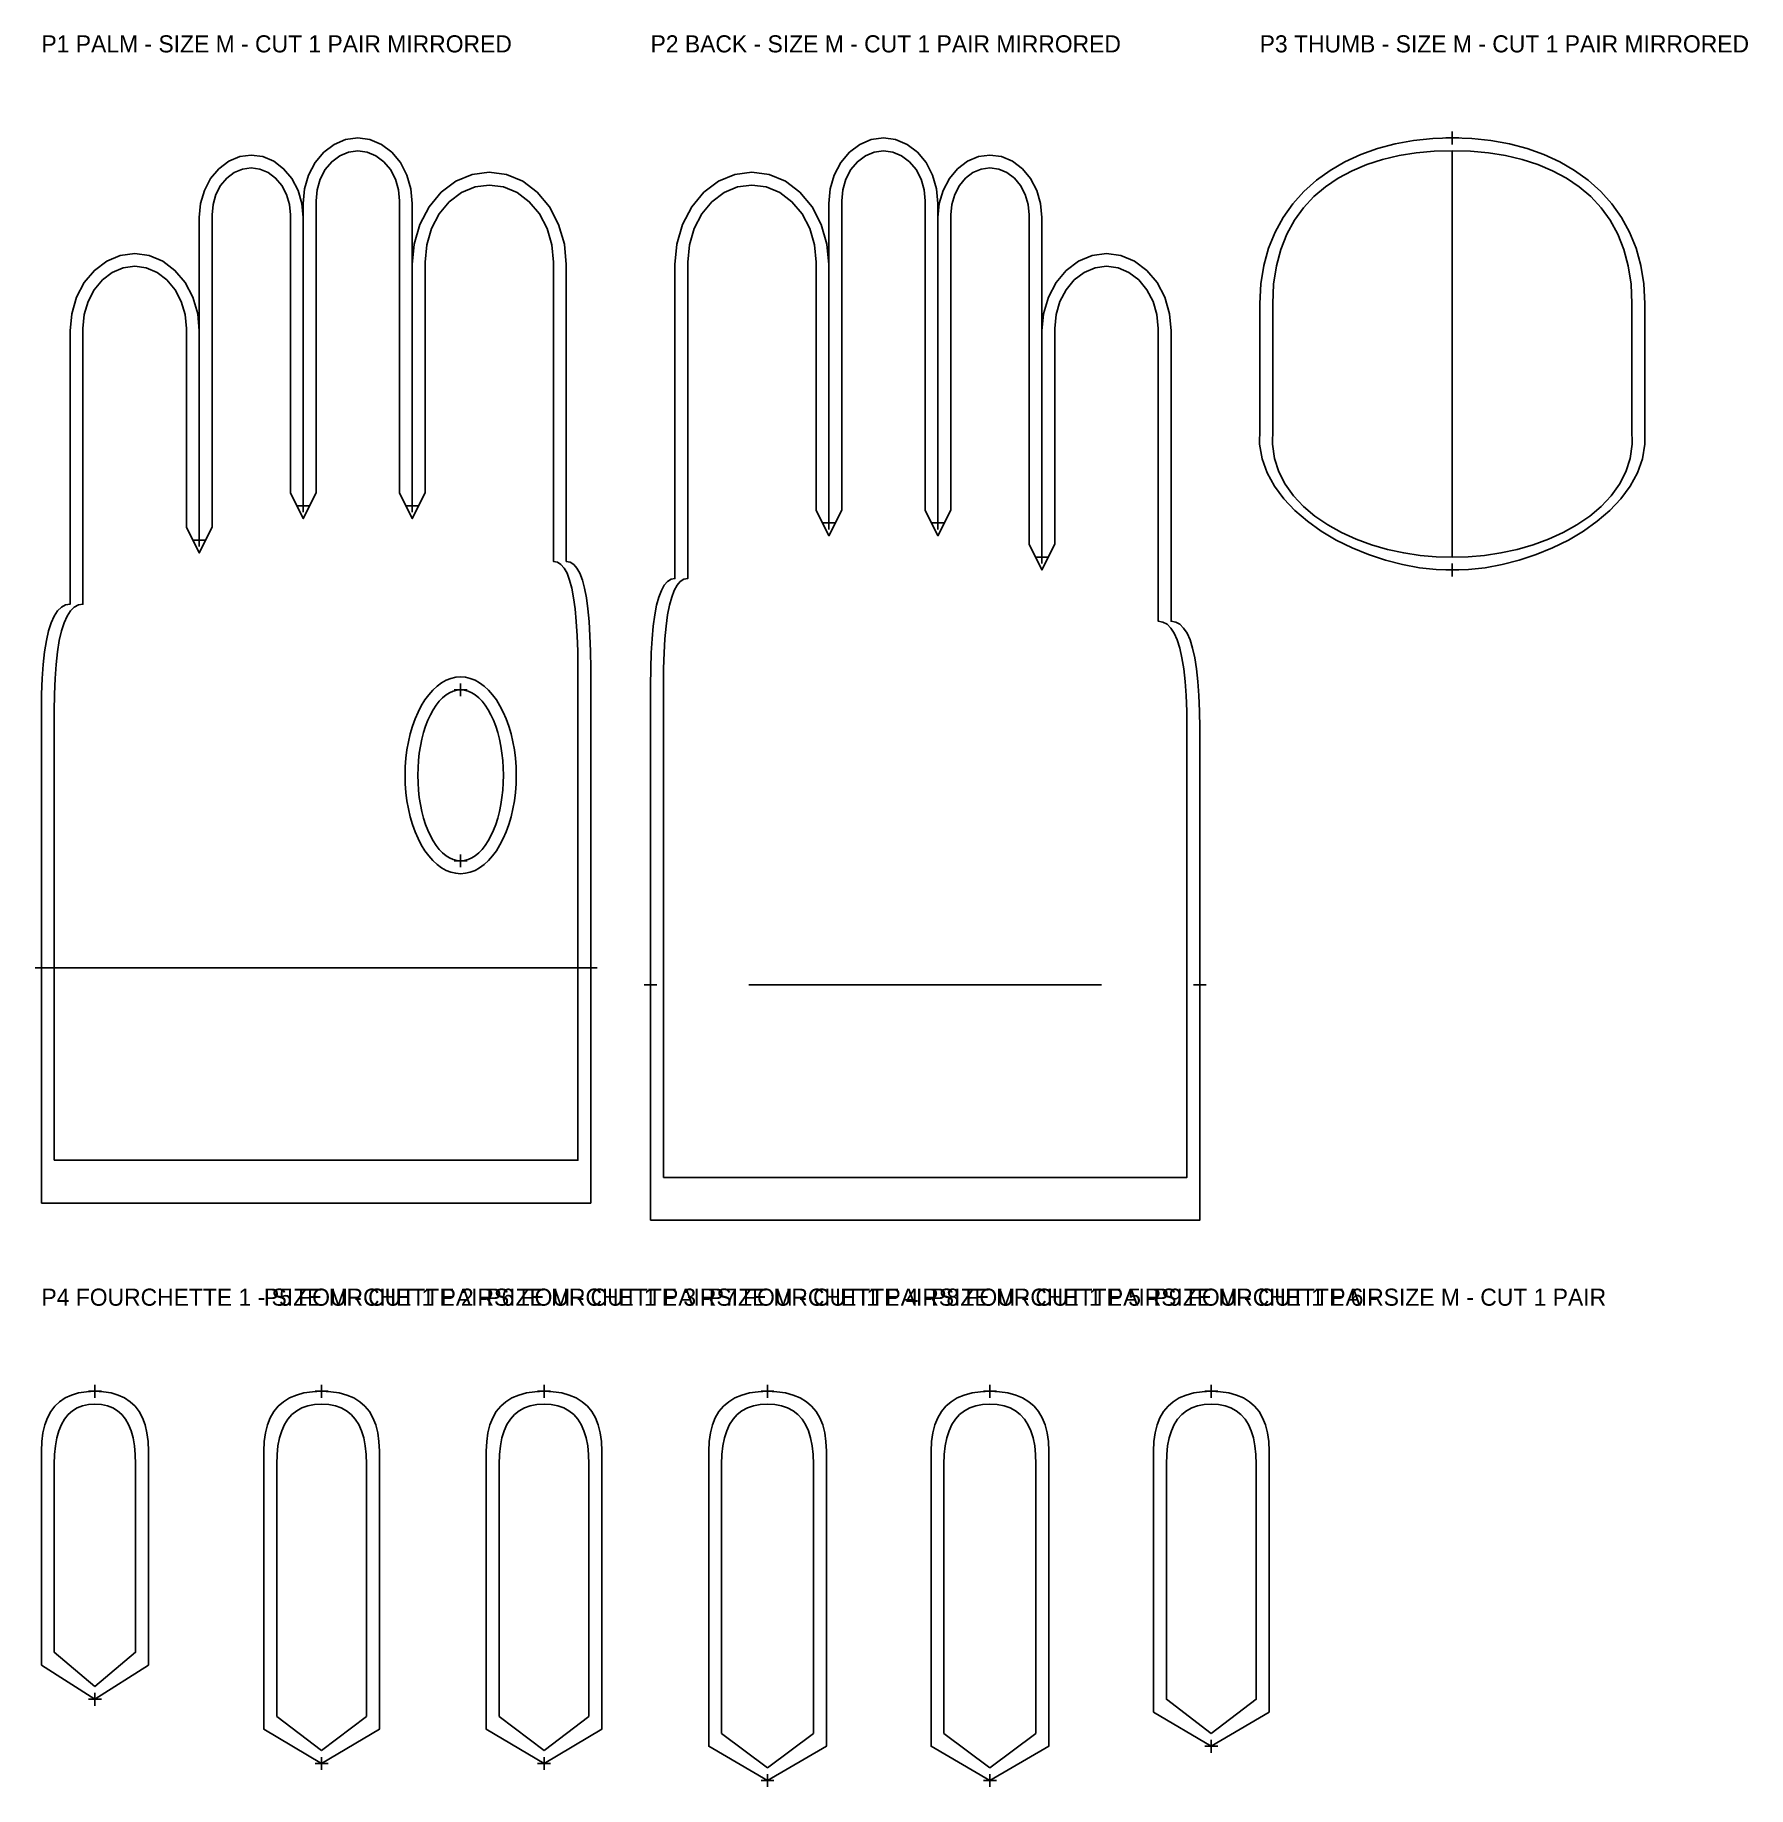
# Model space of a CAD drawing. Header units: millimetres. Extents: x 14 to 414, y 4 to 414.
import ezdxf

# ---------------------------------------------------------------- set-up
doc = ezdxf.new("R2010")
doc.units = ezdxf.units.MM

msp = doc.modelspace()

# ---------------------------------------------------------------- linework, layer by layer
at = {"layer": 'CUT'}
for points in [[(15, 141), (15, 256), (15.047, 259.993), (15.186, 263.639), (15.419, 266.938), (15.744, 269.889), (16.163, 272.493), (16.675, 274.75), (17.28, 276.66), (17.978, 278.222), (18.769, 279.438), (19.653, 280.306), (20.63, 280.826), (21.7, 281), (21.7, 344.88), (22.079, 348.912), (23.195, 352.742), (24.994, 356.178), (27.385, 359.047), (30.248, 361.206), (33.44, 362.546), (36.8, 363), (40.16, 362.546), (43.352, 361.206), (46.215, 359.047), (48.606, 356.178), (50.405, 352.742), (51.521, 348.912), (51.9, 344.88), (51.9, 296), (51.9, 371.42), (52.205, 374.664), (53.103, 377.746), (54.551, 380.51), (56.475, 382.819), (58.778, 384.556), (61.346, 385.634), (64.05, 386), (66.754, 385.634), (69.322, 384.556), (71.625, 382.819), (73.549, 380.51), (74.997, 377.746), (75.895, 374.664), (76.2, 371.42), (76.2, 304), (76.2, 374.7), (76.52, 378.105), (77.463, 381.338), (78.982, 384.239), (81.001, 386.662), (83.418, 388.485), (86.113, 389.616), (88.95, 390), (91.787, 389.616), (94.482, 388.485), (96.899, 386.662), (98.918, 384.239), (100.437, 381.338), (101.38, 378.105), (101.7, 374.7), (101.7, 304), (101.7, 360.4), (102.151, 365.206), (103.483, 369.772), (105.627, 373.867), (108.477, 377.288), (111.89, 379.861), (115.695, 381.458), (119.7, 382), (123.705, 381.458), (127.51, 379.861), (130.923, 377.288), (133.773, 373.867), (135.917, 369.772), (137.249, 365.206), (137.7, 360.4), (137.7, 291), (138.61, 290.826), (139.442, 290.306), (140.194, 289.438), (140.867, 288.222), (141.46, 286.66), (141.975, 284.75), (142.41, 282.493), (142.767, 279.889), (143.044, 276.938), (143.242, 273.639), (143.36, 269.993), (143.4, 266), (143.4, 141)], [(157.4, 137), (157.4, 262), (157.44, 265.993), (157.558, 269.639), (157.756, 272.938), (158.033, 275.889), (158.39, 278.493), (158.825, 280.75), (159.34, 282.66), (159.933, 284.222), (160.606, 285.438), (161.358, 286.306), (162.19, 286.826), (163.1, 287), (163.1, 360.4), (163.551, 365.206), (164.883, 369.772), (167.027, 373.867), (169.877, 377.288), (173.29, 379.861), (177.095, 381.458), (181.1, 382), (185.105, 381.458), (188.91, 379.861), (192.323, 377.288), (195.173, 373.867), (197.317, 369.772), (198.649, 365.206), (199.1, 360.4), (199.1, 300), (199.1, 374.7), (199.42, 378.105), (200.363, 381.338), (201.882, 384.239), (203.901, 386.662), (206.318, 388.485), (209.013, 389.616), (211.85, 390), (214.687, 389.616), (217.382, 388.485), (219.799, 386.662), (221.818, 384.239), (223.337, 381.338), (224.28, 378.105), (224.6, 374.7), (224.6, 300), (224.6, 371.42), (224.905, 374.664), (225.803, 377.746), (227.251, 380.51), (229.175, 382.819), (231.478, 384.556), (234.046, 385.634), (236.75, 386), (239.454, 385.634), (242.022, 384.556), (244.325, 382.819), (246.249, 380.51), (247.697, 377.746), (248.595, 374.664), (248.9, 371.42), (248.9, 292), (248.9, 344.88), (249.279, 348.912), (250.395, 352.742), (252.194, 356.178), (254.585, 359.047), (257.448, 361.206), (260.64, 362.546), (264, 363), (267.36, 362.546), (270.552, 361.206), (273.415, 359.047), (275.806, 356.178), (277.605, 352.742), (278.721, 348.912), (279.1, 344.88), (279.1, 277), (280.17, 276.826), (281.147, 276.306), (282.031, 275.438), (282.822, 274.222), (283.52, 272.66), (284.125, 270.75), (284.637, 268.493), (285.056, 265.889), (285.381, 262.938), (285.614, 259.639), (285.753, 255.993), (285.8, 252), (285.8, 137)], [(344.841, 390), (349.425, 389.842), (353.88, 389.371), (358.184, 388.588), (362.313, 387.497), (366.245, 386.1), (369.955, 384.4), (373.422, 382.399), (376.622, 380.1), (379.532, 377.506), (382.128, 374.619), (384.389, 371.442), (386.29, 367.978), (387.809, 364.229), (388.922, 360.198), (389.607, 355.887), (389.841, 351.3), (389.841, 322), (389.881, 318.413), (389.289, 314.971), (388.119, 311.688), (386.423, 308.575), (384.258, 305.645), (381.676, 302.91), (378.731, 300.383), (375.478, 298.075), (371.971, 295.999), (368.264, 294.168), (364.41, 292.593), (360.464, 291.288), (356.48, 290.263), (352.512, 289.532), (348.614, 289.107), (344.841, 289), (341.067, 289.107), (337.169, 289.532), (333.201, 290.263), (329.217, 291.288), (325.271, 292.593), (321.418, 294.168), (317.71, 295.999), (314.203, 298.075), (310.95, 300.383), (308.006, 302.91), (305.424, 305.645), (303.258, 308.575), (301.563, 311.688), (300.392, 314.971), (299.8, 318.413), (299.841, 322), (299.841, 351.3), (300.074, 355.887), (300.759, 360.198), (301.873, 364.229), (303.391, 367.978), (305.293, 371.442), (307.553, 374.619), (310.15, 377.506), (313.059, 380.1), (316.259, 382.399), (319.726, 384.4), (323.437, 386.1), (327.368, 387.497), (331.497, 388.588), (335.801, 389.371), (340.257, 389.842), (344.841, 390)], [(123, 241), (122.962, 242.743), (122.848, 244.473), (122.659, 246.176), (122.397, 247.84), (122.063, 249.452), (121.66, 251), (121.192, 252.472), (120.66, 253.856), (120.071, 255.142), (119.428, 256.321), (118.736, 257.383), (118, 258.321), (117.226, 259.126), (116.42, 259.794), (115.588, 260.319), (114.736, 260.696), (113.872, 260.924), (113, 261), (112.128, 260.924), (111.264, 260.696), (110.412, 260.319), (109.58, 259.794), (108.774, 259.126), (108, 258.321), (107.264, 257.383), (106.572, 256.321), (105.929, 255.142), (105.34, 253.856), (104.808, 252.472), (104.34, 251), (103.937, 249.452), (103.603, 247.84), (103.341, 246.176), (103.152, 244.473), (103.038, 242.743), (103, 241), (103.038, 239.257), (103.152, 237.527), (103.341, 235.824), (103.603, 234.16), (103.937, 232.548), (104.34, 231), (104.808, 229.528), (105.34, 228.144), (105.929, 226.858), (106.572, 225.679), (107.264, 224.617), (108, 223.679), (108.774, 222.874), (109.58, 222.206), (110.412, 221.681), (111.264, 221.304), (112.128, 221.076), (113, 221), (113.872, 221.076), (114.736, 221.304), (115.588, 221.681), (116.42, 222.206), (117.226, 222.874), (118, 223.679), (118.736, 224.617), (119.428, 225.679), (120.071, 226.858), (120.66, 228.144), (121.192, 229.528), (121.66, 231), (122.063, 232.548), (122.397, 234.16), (122.659, 235.824), (122.848, 237.527), (122.962, 239.257)], [(27.5, 25), (40, 33), (40, 83), (39.913, 85.236), (39.653, 87.278), (39.219, 89.125), (38.611, 90.778), (37.83, 92.236), (36.875, 93.5), (35.747, 94.569), (34.444, 95.444), (32.969, 96.125), (31.319, 96.611), (29.497, 96.903), (27.5, 97), (25.503, 96.903), (23.681, 96.611), (22.031, 96.125), (20.556, 95.444), (19.253, 94.569), (18.125, 93.5), (17.17, 92.236), (16.389, 90.778), (15.781, 89.125), (15.347, 87.278), (15.087, 85.236), (15, 83), (15, 33)], [(80.5, 10), (94, 18), (94, 83), (93.906, 85.236), (93.625, 87.278), (93.156, 89.125), (92.5, 90.778), (91.656, 92.236), (90.625, 93.5), (89.406, 94.569), (88, 95.444), (86.406, 96.125), (84.625, 96.611), (82.656, 96.903), (80.5, 97), (78.344, 96.903), (76.375, 96.611), (74.594, 96.125), (73, 95.444), (71.594, 94.569), (70.375, 93.5), (69.344, 92.236), (68.5, 90.778), (67.844, 89.125), (67.375, 87.278), (67.094, 85.236), (67, 83), (67, 18)], [(132.5, 10), (146, 18), (146, 83), (145.906, 85.236), (145.625, 87.278), (145.156, 89.125), (144.5, 90.778), (143.656, 92.236), (142.625, 93.5), (141.406, 94.569), (140, 95.444), (138.406, 96.125), (136.625, 96.611), (134.656, 96.903), (132.5, 97), (130.344, 96.903), (128.375, 96.611), (126.594, 96.125), (125, 95.444), (123.594, 94.569), (122.375, 93.5), (121.344, 92.236), (120.5, 90.778), (119.844, 89.125), (119.375, 87.278), (119.094, 85.236), (119, 83), (119, 18)], [(184.75, 6), (198.5, 14), (198.5, 83), (198.405, 85.236), (198.118, 87.278), (197.641, 89.125), (196.972, 90.778), (196.113, 92.236), (195.063, 93.5), (193.821, 94.569), (192.389, 95.444), (190.766, 96.125), (188.951, 96.611), (186.946, 96.903), (184.75, 97), (182.554, 96.903), (180.549, 96.611), (178.734, 96.125), (177.111, 95.444), (175.679, 94.569), (174.438, 93.5), (173.387, 92.236), (172.528, 90.778), (171.859, 89.125), (171.382, 87.278), (171.095, 85.236), (171, 83), (171, 14)], [(236.75, 6), (250.5, 14), (250.5, 83), (250.405, 85.236), (250.118, 87.278), (249.641, 89.125), (248.972, 90.778), (248.113, 92.236), (247.063, 93.5), (245.821, 94.569), (244.389, 95.444), (242.766, 96.125), (240.951, 96.611), (238.946, 96.903), (236.75, 97), (234.554, 96.903), (232.549, 96.611), (230.734, 96.125), (229.111, 95.444), (227.679, 94.569), (226.438, 93.5), (225.387, 92.236), (224.528, 90.778), (223.859, 89.125), (223.382, 87.278), (223.095, 85.236), (223, 83), (223, 14)], [(288.5, 14), (302, 22), (302, 83), (301.906, 85.236), (301.625, 87.278), (301.156, 89.125), (300.5, 90.778), (299.656, 92.236), (298.625, 93.5), (297.406, 94.569), (296, 95.444), (294.406, 96.125), (292.625, 96.611), (290.656, 96.903), (288.5, 97), (286.344, 96.903), (284.375, 96.611), (282.594, 96.125), (281, 95.444), (279.594, 94.569), (278.375, 93.5), (277.344, 92.236), (276.5, 90.778), (275.844, 89.125), (275.375, 87.278), (275.094, 85.236), (275, 83), (275, 22)]]:
    msp.add_lwpolyline(points, close=True, dxfattribs=at)
at = {"layer": 'MARK'}
for points in [[(344.841, 292), (344.841, 387)], [(15, 196), (143.4, 196)], [(180.4, 192), (262.8, 192)]]:
    msp.add_lwpolyline(points, dxfattribs=at)
at = {"layer": 'NOTCH'}
for points in [[(343.341, 390), (346.341, 390)], [(344.841, 391.5), (344.841, 388.5)], [(74.7, 304), (77.7, 304)], [(76.2, 305.5), (76.2, 302.5)], [(100.2, 304), (103.2, 304)], [(101.7, 305.5), (101.7, 302.5)], [(197.6, 300), (200.6, 300)], [(199.1, 301.5), (199.1, 298.5)], [(223.1, 300), (226.1, 300)], [(224.6, 301.5), (224.6, 298.5)], [(50.4, 296), (53.4, 296)], [(51.9, 297.5), (51.9, 294.5)], [(247.4, 292), (250.4, 292)], [(248.9, 293.5), (248.9, 290.5)], [(343.341, 289), (346.341, 289)], [(344.841, 290.5), (344.841, 287.5)], [(113, 262.5), (113, 259.5)], [(111.5, 261), (114.5, 261)], [(113, 222.5), (113, 219.5)], [(111.5, 221), (114.5, 221)], [(15, 197.5), (15, 194.5)], [(143.4, 197.5), (143.4, 194.5)], [(13.5, 196), (16.5, 196)], [(141.9, 196), (144.9, 196)], [(157.4, 193.5), (157.4, 190.5)], [(285.8, 193.5), (285.8, 190.5)], [(155.9, 192), (158.9, 192)], [(284.3, 192), (287.3, 192)], [(27.5, 98.5), (27.5, 95.5)], [(80.5, 98.5), (80.5, 95.5)], [(132.5, 98.5), (132.5, 95.5)], [(184.75, 98.5), (184.75, 95.5)], [(236.75, 98.5), (236.75, 95.5)], [(288.5, 98.5), (288.5, 95.5)], [(26, 97), (29, 97)], [(79, 97), (82, 97)], [(131, 97), (134, 97)], [(183.25, 97), (186.25, 97)], [(235.25, 97), (238.25, 97)], [(287, 97), (290, 97)], [(26, 25), (29, 25)], [(27.5, 26.5), (27.5, 23.5)], [(287, 14), (290, 14)], [(288.5, 15.5), (288.5, 12.5)], [(79, 10), (82, 10)], [(80.5, 11.5), (80.5, 8.5)], [(131, 10), (134, 10)], [(132.5, 11.5), (132.5, 8.5)], [(183.25, 6), (186.25, 6)], [(184.75, 7.5), (184.75, 4.5)], [(235.25, 6), (238.25, 6)], [(236.75, 7.5), (236.75, 4.5)]]:
    msp.add_lwpolyline(points, dxfattribs=at)
at = {"layer": 'SEAM'}
for points in [[(18, 151), (18, 256), (18.047, 259.993), (18.186, 263.639), (18.419, 266.938), (18.744, 269.889), (19.163, 272.493), (19.675, 274.75), (20.28, 276.66), (20.978, 278.222), (21.769, 279.438), (22.653, 280.306), (23.63, 280.826), (24.7, 281), (24.7, 345.48), (25.003, 348.711), (25.898, 351.78), (27.34, 354.533), (29.256, 356.832), (31.55, 358.562), (34.107, 359.636), (36.8, 360), (39.493, 359.636), (42.05, 358.562), (44.344, 356.832), (46.26, 354.533), (47.702, 351.78), (48.597, 348.711), (48.9, 345.48), (48.9, 299), (51.9, 293), (54.9, 299), (54.9, 372.02), (55.129, 374.463), (55.806, 376.784), (56.896, 378.866), (58.345, 380.605), (60.08, 381.913), (62.014, 382.725), (64.05, 383), (66.086, 382.725), (68.02, 381.913), (69.755, 380.605), (71.204, 378.866), (72.294, 376.784), (72.971, 374.463), (73.2, 372.02), (73.2, 307), (76.2, 301), (79.2, 307), (79.2, 375.3), (79.444, 377.903), (80.166, 380.376), (81.327, 382.595), (82.871, 384.447), (84.72, 385.841), (86.78, 386.707), (88.95, 387), (91.12, 386.707), (93.18, 385.841), (95.029, 384.447), (96.573, 382.595), (97.734, 380.376), (98.456, 377.903), (98.7, 375.3), (98.7, 307), (101.7, 301), (104.7, 307), (104.7, 361), (105.076, 365.005), (106.185, 368.81), (107.973, 372.223), (110.348, 375.073), (113.192, 377.217), (116.362, 378.549), (119.7, 379), (123.038, 378.549), (126.208, 377.217), (129.052, 375.073), (131.427, 372.223), (133.215, 368.81), (134.324, 365.005), (134.7, 361), (134.7, 291), (135.61, 290.826), (136.442, 290.306), (137.194, 289.438), (137.867, 288.222), (138.46, 286.66), (138.975, 284.75), (139.41, 282.493), (139.767, 279.889), (140.044, 276.938), (140.242, 273.639), (140.36, 269.993), (140.4, 266), (140.4, 151)], [(160.4, 147), (160.4, 262), (160.44, 265.993), (160.558, 269.639), (160.756, 272.938), (161.033, 275.889), (161.39, 278.493), (161.825, 280.75), (162.34, 282.66), (162.933, 284.222), (163.606, 285.438), (164.358, 286.306), (165.19, 286.826), (166.1, 287), (166.1, 361), (166.476, 365.005), (167.585, 368.81), (169.373, 372.223), (171.748, 375.073), (174.592, 377.217), (177.762, 378.549), (181.1, 379), (184.438, 378.549), (187.608, 377.217), (190.452, 375.073), (192.827, 372.223), (194.615, 368.81), (195.724, 365.005), (196.1, 361), (196.1, 303), (199.1, 297), (202.1, 303), (202.1, 375.3), (202.344, 377.903), (203.066, 380.376), (204.227, 382.595), (205.771, 384.447), (207.62, 385.841), (209.68, 386.707), (211.85, 387), (214.02, 386.707), (216.08, 385.841), (217.929, 384.447), (219.473, 382.595), (220.634, 380.376), (221.356, 377.903), (221.6, 375.3), (221.6, 303), (224.6, 297), (227.6, 303), (227.6, 372.02), (227.829, 374.463), (228.506, 376.784), (229.596, 378.866), (231.045, 380.605), (232.78, 381.913), (234.714, 382.725), (236.75, 383), (238.786, 382.725), (240.72, 381.913), (242.455, 380.605), (243.904, 378.866), (244.994, 376.784), (245.671, 374.463), (245.9, 372.02), (245.9, 295), (248.9, 289), (251.9, 295), (251.9, 345.48), (252.203, 348.711), (253.098, 351.78), (254.54, 354.533), (256.456, 356.832), (258.75, 358.562), (261.307, 359.636), (264, 360), (266.693, 359.636), (269.25, 358.562), (271.544, 356.832), (273.46, 354.533), (274.902, 351.78), (275.797, 348.711), (276.1, 345.48), (276.1, 277), (277.17, 276.826), (278.147, 276.306), (279.031, 275.438), (279.822, 274.222), (280.52, 272.66), (281.125, 270.75), (281.637, 268.493), (282.056, 265.889), (282.381, 262.938), (282.614, 259.639), (282.753, 255.993), (282.8, 252), (282.8, 147)], [(344.841, 387), (349.119, 386.876), (353.278, 386.5), (357.295, 385.865), (361.148, 384.966), (364.818, 383.796), (368.281, 382.349), (371.517, 380.619), (374.503, 378.6), (377.219, 376.286), (379.642, 373.67), (381.752, 370.747), (383.527, 367.509), (384.944, 363.952), (385.983, 360.069), (386.623, 355.854), (386.841, 351.3), (386.841, 322), (386.915, 318.446), (386.418, 315.1), (385.396, 311.965), (383.892, 309.044), (381.954, 306.341), (379.625, 303.859), (376.951, 301.603), (373.978, 299.575), (370.751, 297.779), (367.314, 296.219), (363.714, 294.897), (359.995, 293.819), (356.203, 292.986), (352.383, 292.403), (348.581, 292.073), (344.841, 292), (341.101, 292.073), (337.298, 292.403), (333.478, 292.986), (329.686, 293.819), (325.967, 294.897), (322.367, 296.219), (318.931, 297.779), (315.703, 299.575), (312.73, 301.603), (310.056, 303.859), (307.728, 306.341), (305.789, 309.044), (304.286, 311.965), (303.263, 315.1), (302.766, 318.446), (302.841, 322), (302.841, 351.3), (303.059, 355.854), (303.698, 360.069), (304.737, 363.952), (306.155, 367.509), (307.929, 370.747), (310.039, 373.67), (312.462, 376.286), (315.178, 378.6), (318.165, 380.619), (321.4, 382.349), (324.863, 383.796), (328.533, 384.966), (332.387, 385.865), (336.404, 386.5), (340.562, 386.876), (344.841, 387)], [(126, 241), (125.951, 243.005), (125.803, 244.994), (125.557, 246.953), (125.216, 248.866), (124.782, 250.72), (124.258, 252.5), (123.649, 254.192), (122.959, 255.784), (122.192, 257.263), (121.356, 258.619), (120.456, 259.84), (119.5, 260.919), (118.494, 261.845), (117.446, 262.613), (116.365, 263.216), (115.257, 263.651), (114.133, 263.912), (113, 264), (111.867, 263.912), (110.743, 263.651), (109.635, 263.216), (108.554, 262.613), (107.506, 261.845), (106.5, 260.919), (105.544, 259.84), (104.644, 258.619), (103.808, 257.263), (103.041, 255.784), (102.351, 254.192), (101.742, 252.5), (101.218, 250.72), (100.784, 248.866), (100.443, 246.953), (100.197, 244.994), (100.049, 243.005), (100, 241), (100.049, 238.995), (100.197, 237.006), (100.443, 235.047), (100.784, 233.134), (101.218, 231.28), (101.742, 229.5), (102.351, 227.808), (103.041, 226.216), (103.808, 224.737), (104.644, 223.381), (105.544, 222.16), (106.5, 221.081), (107.506, 220.155), (108.554, 219.387), (109.635, 218.784), (110.743, 218.349), (111.867, 218.088), (113, 218), (114.133, 218.088), (115.257, 218.349), (116.365, 218.784), (117.446, 219.387), (118.494, 220.155), (119.5, 221.081), (120.456, 222.16), (121.356, 223.381), (122.192, 224.737), (122.959, 226.216), (123.649, 227.808), (124.258, 229.5), (124.782, 231.28), (125.216, 233.134), (125.557, 235.047), (125.803, 237.006), (125.951, 238.995)], [(27.5, 28), (37, 36), (37, 80), (36.934, 82.236), (36.736, 84.278), (36.406, 86.125), (35.944, 87.778), (35.351, 89.236), (34.625, 90.5), (33.767, 91.569), (32.778, 92.444), (31.656, 93.125), (30.403, 93.611), (29.017, 93.903), (27.5, 94), (25.983, 93.903), (24.597, 93.611), (23.344, 93.125), (22.222, 92.444), (21.233, 91.569), (20.375, 90.5), (19.649, 89.236), (19.056, 87.778), (18.594, 86.125), (18.264, 84.278), (18.066, 82.236), (18, 80), (18, 36)], [(80.5, 13), (91, 21), (91, 80), (90.927, 82.236), (90.708, 84.278), (90.344, 86.125), (89.833, 87.778), (89.177, 89.236), (88.375, 90.5), (87.427, 91.569), (86.333, 92.444), (85.094, 93.125), (83.708, 93.611), (82.177, 93.903), (80.5, 94), (78.823, 93.903), (77.292, 93.611), (75.906, 93.125), (74.667, 92.444), (73.573, 91.569), (72.625, 90.5), (71.823, 89.236), (71.167, 87.778), (70.656, 86.125), (70.292, 84.278), (70.073, 82.236), (70, 80), (70, 21)], [(132.5, 13), (143, 21), (143, 80), (142.927, 82.236), (142.708, 84.278), (142.344, 86.125), (141.833, 87.778), (141.177, 89.236), (140.375, 90.5), (139.427, 91.569), (138.333, 92.444), (137.094, 93.125), (135.708, 93.611), (134.177, 93.903), (132.5, 94), (130.823, 93.903), (129.292, 93.611), (127.906, 93.125), (126.667, 92.444), (125.573, 91.569), (124.625, 90.5), (123.823, 89.236), (123.167, 87.778), (122.656, 86.125), (122.292, 84.278), (122.073, 82.236), (122, 80), (122, 21)], [(184.75, 9), (195.5, 17), (195.5, 80), (195.425, 82.236), (195.201, 84.278), (194.828, 86.125), (194.306, 87.778), (193.634, 89.236), (192.813, 90.5), (191.842, 91.569), (190.722, 92.444), (189.453, 93.125), (188.035, 93.611), (186.467, 93.903), (184.75, 94), (183.033, 93.903), (181.465, 93.611), (180.047, 93.125), (178.778, 92.444), (177.658, 91.569), (176.688, 90.5), (175.866, 89.236), (175.194, 87.778), (174.672, 86.125), (174.299, 84.278), (174.075, 82.236), (174, 80), (174, 17)], [(236.75, 9), (247.5, 17), (247.5, 80), (247.425, 82.236), (247.201, 84.278), (246.828, 86.125), (246.306, 87.778), (245.634, 89.236), (244.813, 90.5), (243.842, 91.569), (242.722, 92.444), (241.453, 93.125), (240.035, 93.611), (238.467, 93.903), (236.75, 94), (235.033, 93.903), (233.465, 93.611), (232.047, 93.125), (230.778, 92.444), (229.658, 91.569), (228.688, 90.5), (227.866, 89.236), (227.194, 87.778), (226.672, 86.125), (226.299, 84.278), (226.075, 82.236), (226, 80), (226, 17)], [(288.5, 17), (299, 25), (299, 80), (298.927, 82.236), (298.708, 84.278), (298.344, 86.125), (297.833, 87.778), (297.177, 89.236), (296.375, 90.5), (295.427, 91.569), (294.333, 92.444), (293.094, 93.125), (291.708, 93.611), (290.177, 93.903), (288.5, 94), (286.823, 93.903), (285.292, 93.611), (283.906, 93.125), (282.667, 92.444), (281.573, 91.569), (280.625, 90.5), (279.823, 89.236), (279.167, 87.778), (278.656, 86.125), (278.292, 84.278), (278.073, 82.236), (278, 80), (278, 25)]]:
    msp.add_lwpolyline(points, close=True, dxfattribs=at)

# ---------------------------------------------------------------- texts
at = {"layer": 'TEXT'}
for s, p in [('P1 PALM - SIZE M - CUT 1 PAIR MIRRORED', (15, 410)), ('P2 BACK - SIZE M - CUT 1 PAIR MIRRORED', (157.4, 410)), ('P3 THUMB - SIZE M - CUT 1 PAIR MIRRORED', (299.8, 410)), ('P4 FOURCHETTE 1 - SIZE M - CUT 1 PAIR', (15, 117)), ('P5 FOURCHETTE 2 - SIZE M - CUT 1 PAIR', (67, 117)), ('P6 FOURCHETTE 3 - SIZE M - CUT 1 PAIR', (119, 117)), ('P7 FOURCHETTE 4 - SIZE M - CUT 1 PAIR', (171, 117)), ('P8 FOURCHETTE 5 - SIZE M - CUT 1 PAIR', (223, 117)), ('P9 FOURCHETTE 6 - SIZE M - CUT 1 PAIR', (275, 117))]:
    msp.add_text(s, height=4, dxfattribs=at).set_placement(p)

doc.saveas('drawing.dxf')
